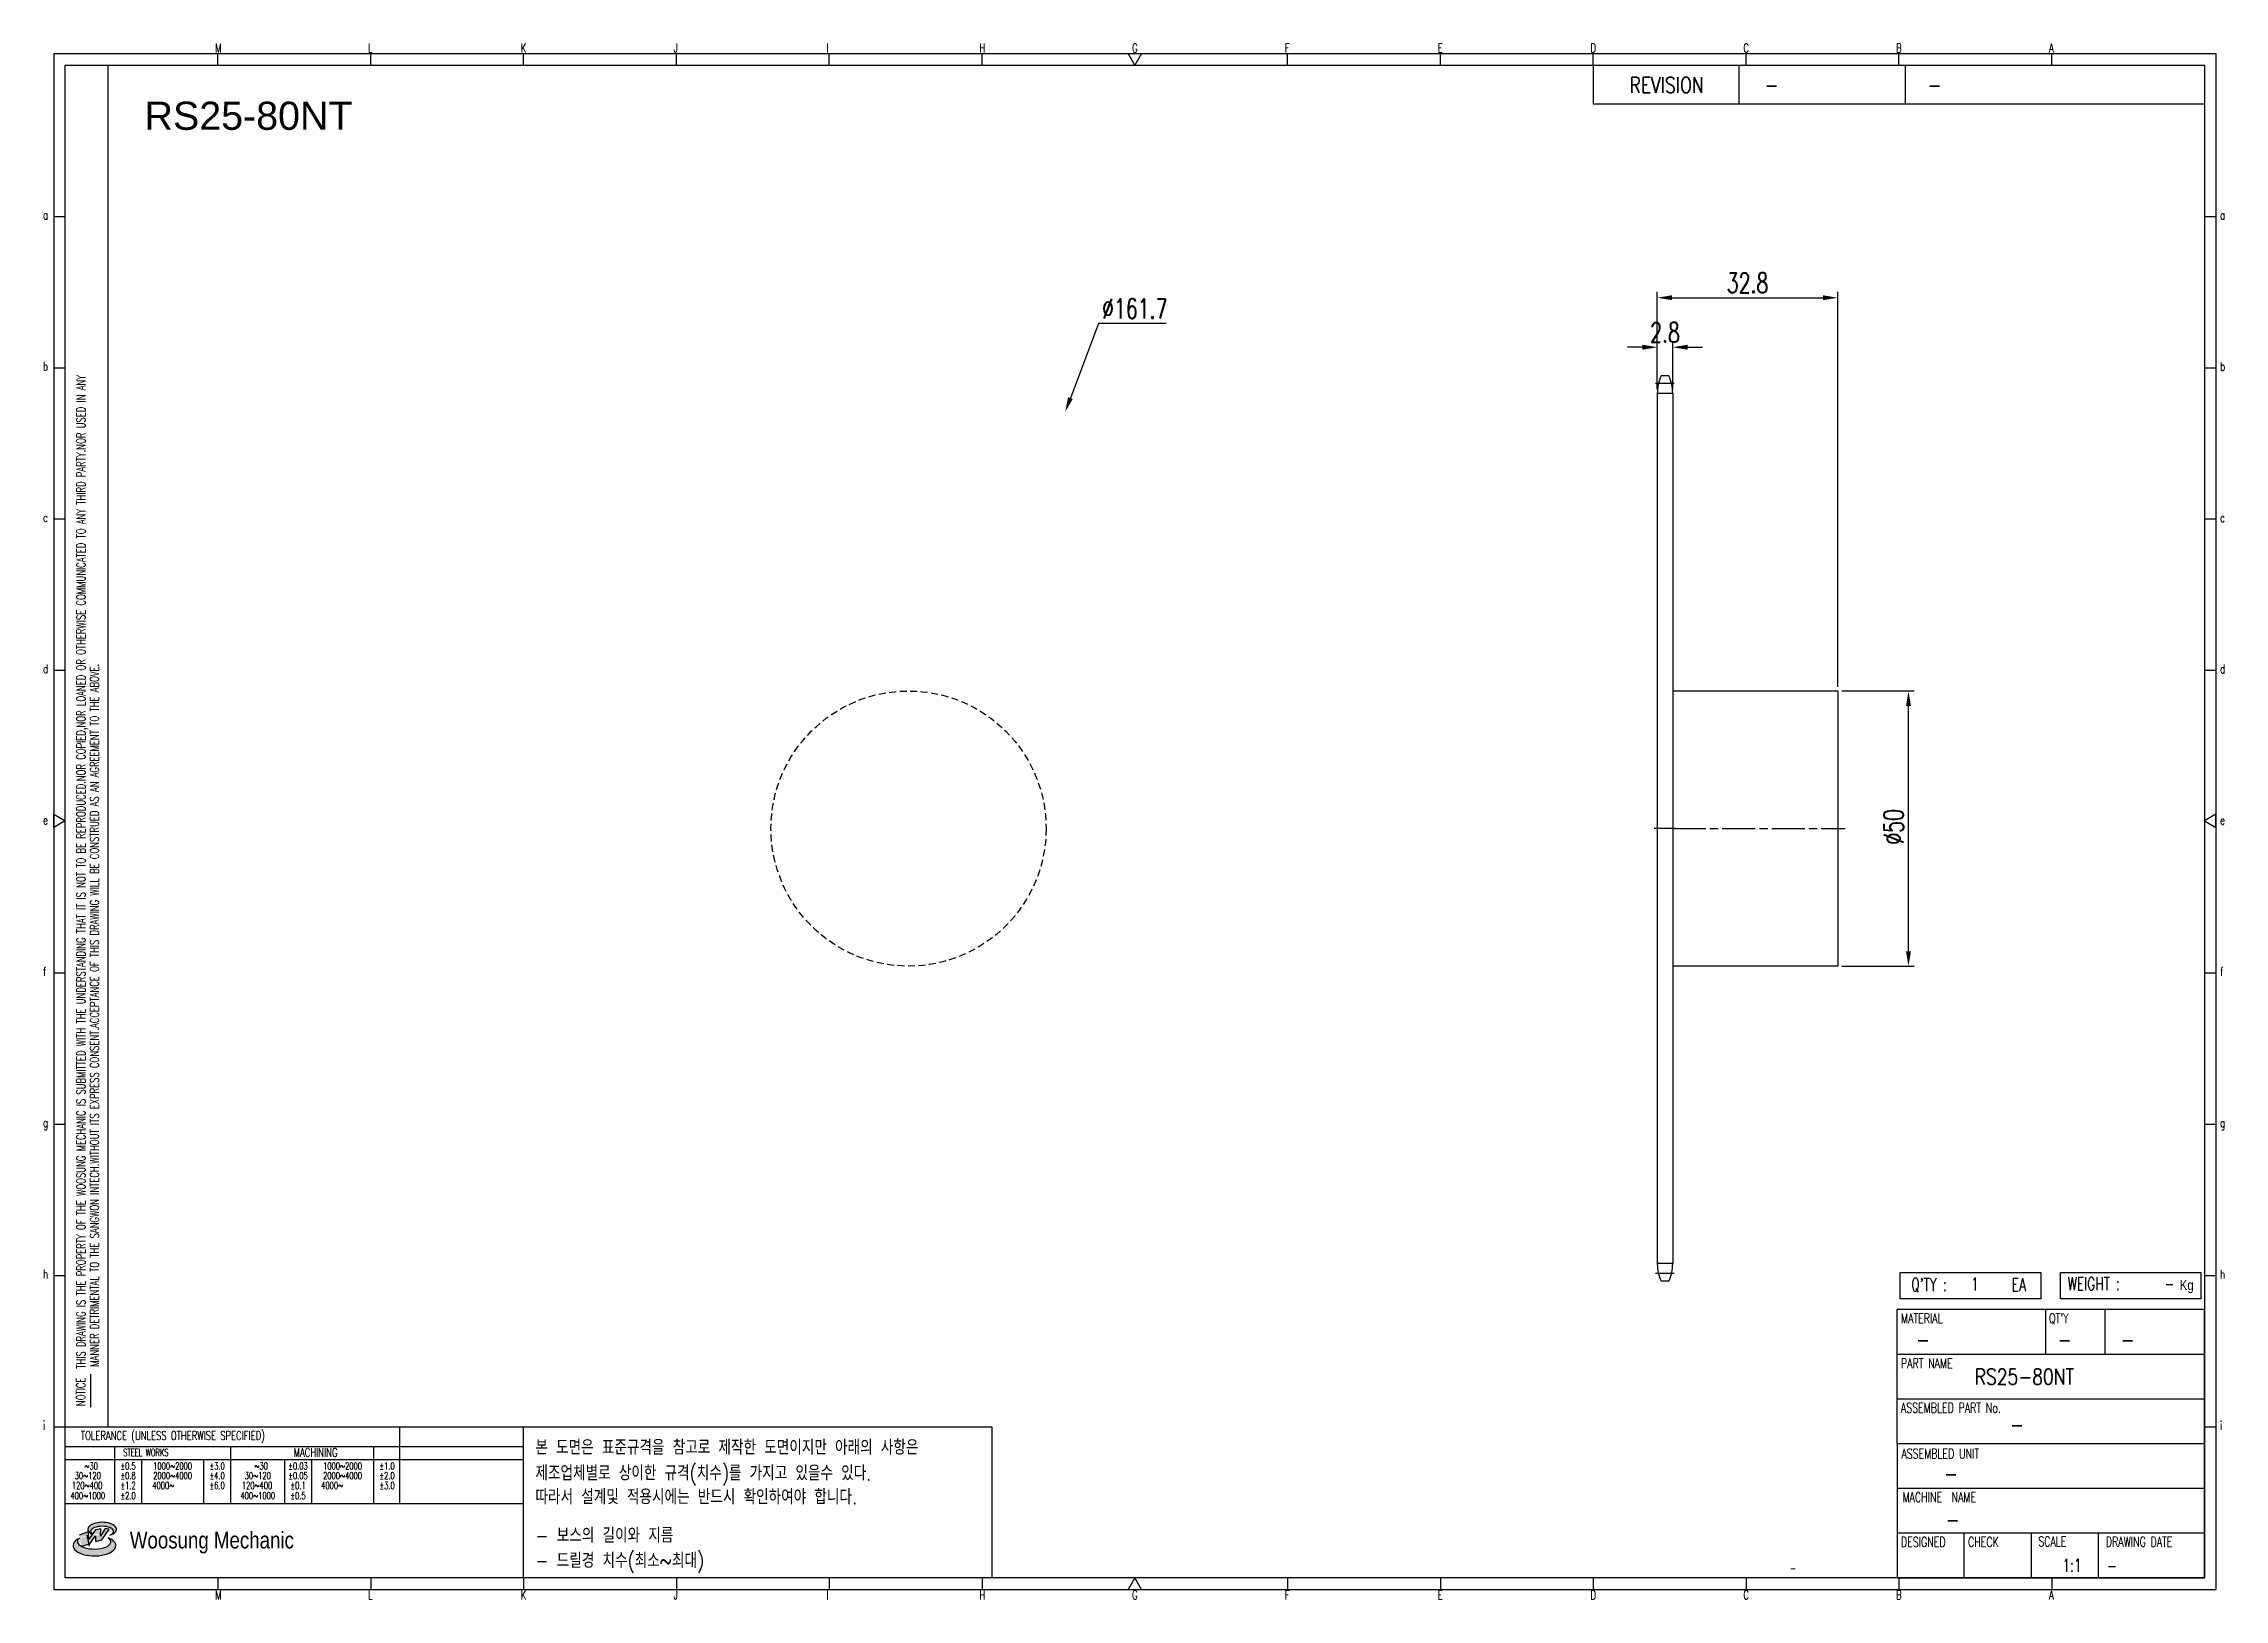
# Model space of a CAD drawing. Header units: millimetres. Extents: x -67805 to -67409, y 3315 to 3598.
import ezdxf
from ezdxf.enums import TextEntityAlignment as Align

# ---------------------------------------------------------------- set-up
doc = ezdxf.new("R2010")
doc.units = ezdxf.units.MM
for name, pattern in [('AM_ISO02W050', [7.5, 6, -1.5]), ('AM_ISO02W050x2', [3.75, 3, -0.75]), ('AM_ISO08W050', [18, 12, -1.5, 3, -1.5]), ('AM_ISO08W050x2', [9, 6, -0.75, 1.5, -0.75]), ('HIDDEN', [9.525, 6.35, -3.175])]:
    doc.linetypes.add(name, pattern=pattern)
for name, color, linetype, lineweight in [('AM_3N', 6, 'AM_ISO02W050', 25), ('AM_7', 4, 'AM_ISO08W050', 25), ('AM_7N', 4, 'AM_ISO08W050', 25)]:
    doc.layers.add(name, color=color, linetype=linetype, lineweight=lineweight)
for name, color, linetype in [('S-DIM', 7, 'Continuous'), ('TITLE', 7, 'Continuous'), ('도면레이아웃', 7, 'Continuous')]:
    doc.layers.add(name, color=color, linetype=linetype)
doc.styles.add('HAN', font='ROMANS.shx', dxfattribs={"width": 0.7, "bigfont": 'whgtxt.shx'})
doc.styles.add('HKD_ST2', font='romans.shx', dxfattribs={"width": 0.7, "height": 4, "bigfont": '@extfont2.shx'})
doc.styles.add('HSG', font='SIMPLEX.shx', dxfattribs={"width": 0.7, "bigfont": 'HSG.shx'})
doc.styles.add('ROMANS', font='romans.shx', dxfattribs={"width": 0.7, "bigfont": 'whgtxt.shx'})
doc.styles.add('SLDTEXTSTYLE4', font='arial.ttf', dxfattribs={"width": 0.8})
doc.styles.get("Standard").update_dxf_attribs({"font": 'arial.ttf'})
doc.dimstyles.new('APP4.5', dxfattribs={"dimscale": 1.5, "dimtxt": 2.4, "dimasz": 1.8, "dimexe": 0.7, "dimexo": 0.5, "dimgap": 0.6, "dimtad": 1, "dimtoh": 1, "dimdec": 1, "dimrnd": 0.01, "dimzin": 9, "dimdsep": 46, "dimtxsty": 'HSG', "dimcen": 0, "dimclrd": 1, "dimclre": 1, "dimclrt": 256, "dimazin": 2, "dimtp": 1, "dimtm": 1, "dimtfac": 0.5, "dimtdec": 1, "dimtofl": 0, "dimtmove": 0, "dimatfit": 3, "dimfxl": 0.7, "dimtvp": 1, "dimtolj": 2, "dimlwd": -1, "dimlwe": -1, "dimarcsym": 0})

# ---------------------------------------------------------------- blocks, each defined once
blk = doc.blocks.new('fuyjgdhj')
for p, q in [((-66198.52, 424.71), (-66168.52, 424.71)), ((-66168.52, 424.71), (-66168.52, 374.71)), ((-66168.52, 374.71), (-66198.52, 374.71))]:
    blk.add_line(p, q)
at = {"layer": 'AM_7N', "linetype": 'AM_ISO08W050x2'}
blk.add_line((-66198.52, 399.71), (-66167.17, 399.71), dxfattribs=at)
blk = doc.blocks.new('SUYWSHJH')
at = {"layer": '도면레이아웃'}
h = blk.add_hatch(color=10, dxfattribs=at)
h.paths.add_polyline_path([(1.544, 35.177), (1.554, 34.966), (1.779, 35.034), (2.054, 35.422), (1.908, 35.446), (1.728, 35.167), (1.741, 35.439), (1.547, 35.405), (1.292, 35.041), (1.295, 35.33), (0.943, 35.208), (1.03, 34.8), (1.336, 34.885)])
edge = h.paths.add_edge_path()
edge.add_ellipse((1.795, 35.421), major_axis=(-0.53, 0), ratio=0.487785, start_angle=122.36065, end_angle=403.39574)
edge.add_line((1.411, 35.244), (1.419, 35.261))
edge.add_ellipse((1.798, 35.344), major_axis=(-0.423, 0), ratio=0.444396, start_angle=131.58977, end_angle=386.19408, ccw=False)
edge = h.paths.add_edge_path()
edge.add_ellipse((1.512, 34.815), major_axis=(-0.793, 0), ratio=0.480113, start_angle=314.67633, end_angle=590.85213)
edge.add_ellipse((1.501, 34.958), major_axis=(-0.62, 0), ratio=0.43311, start_angle=331.7024, end_angle=574.42495, ccw=False)
for p, q in [((0, 90.118), (80.15, 90.118)), ((0, 90.118), (0, 33.191)), ((6.089, 89.693), (6.089, 90.118)), ((11.753, 89.693), (11.753, 90.118)), ((17.418, 89.693), (17.418, 90.118)), ((23.082, 89.693), (23.082, 90.118)), ((28.746, 89.693), (28.746, 90.118)), ((34.411, 89.693), (34.411, 90.118)), ((45.739, 89.693), (45.739, 90.118)), ((51.404, 89.693), (51.404, 90.118)), ((57.068, 89.693), (57.068, 90.118)), ((62.732, 89.693), (62.732, 90.118)), ((68.397, 89.693), (68.397, 90.118)), ((74.061, 89.693), (74.061, 90.118)), ((80.15, 90.118), (80.15, 33.191)), ((0, 84.085), (0.425, 84.085)), ((79.725, 84.085), (80.15, 84.085)), ((0, 78.478), (0.425, 78.478)), ((79.725, 78.478), (80.15, 78.478)), ((0, 72.87), (0.425, 72.87)), ((79.725, 72.87), (80.15, 72.87)), ((0, 67.262), (0.425, 67.262)), ((79.725, 67.262), (80.15, 67.262)), ((0, 56.047), (0.425, 56.047)), ((79.725, 56.047), (80.15, 56.047)), ((0, 50.439), (0.425, 50.439)), ((79.725, 50.439), (80.15, 50.439)), ((0, 44.832), (0.425, 44.832)), ((79.725, 44.832), (80.15, 44.832)), ((1.377, 39.947), (1.377, 41.174)), ((0, 39.224), (0.425, 39.224)), ((79.725, 39.224), (80.15, 39.224)), ((0, 33.191), (80.15, 33.191)), ((6.089, 33.616), (6.089, 33.191)), ((11.753, 33.616), (11.753, 33.191)), ((17.418, 33.616), (17.418, 33.191)), ((23.082, 33.616), (23.082, 33.191)), ((28.746, 33.616), (28.746, 33.191)), ((34.411, 33.616), (34.411, 33.191)), ((45.739, 33.616), (45.739, 33.191)), ((51.404, 33.616), (51.404, 33.191)), ((57.068, 33.616), (57.068, 33.191)), ((62.732, 33.616), (62.732, 33.191)), ((68.397, 33.616), (68.397, 33.191)), ((74.061, 33.616), (74.061, 33.191))]:
    blk.add_line(p, q)
at = {"color": 2}
for p, q in [((2.017, 39.224), (2.017, 89.693)), ((0.425, 39.224), (17.418, 39.224)), ((12.816, 39.224), (12.816, 36.382)), ((17.418, 33.616), (17.418, 39.224)), ((0.425, 38.487), (17.418, 38.487)), ((0.425, 38.012), (17.418, 38.012)), ((2.257, 38.487), (2.257, 36.382)), ((3.257, 38.012), (3.257, 36.382)), ((5.557, 38.012), (5.557, 36.382)), ((6.557, 38.5), (6.557, 36.382)), ((8.557, 38.012), (8.557, 36.382)), ((9.557, 38.026), (9.557, 36.382)), ((11.857, 38.487), (11.857, 36.382)), ((0.425, 36.382), (17.418, 36.382))]:
    blk.add_line(p, q, dxfattribs=at)
at = {"color": 6, "ltscale": 0.5}
for p, q in [((57.068, 89.693), (57.068, 88.246)), ((62.47, 89.693), (62.47, 88.246)), ((68.635, 89.693), (68.635, 88.246)), ((79.725, 88.246), (57.068, 88.246)), ((68.336, 38.59), (68.336, 43.563)), ((79.725, 43.563), (68.336, 43.563)), ((73.827, 43.563), (73.827, 41.905)), ((76.037, 43.563), (76.037, 41.905)), ((79.725, 38.59), (79.725, 43.563)), ((79.725, 41.905), (68.336, 41.905)), ((79.725, 40.248), (68.336, 40.248)), ((68.336, 38.59), (68.336, 33.616)), ((79.725, 38.59), (68.336, 38.59)), ((79.725, 33.616), (79.725, 38.59)), ((79.725, 36.932), (68.336, 36.932)), ((79.725, 35.274), (68.336, 35.274)), ((70.822, 33.616), (70.822, 35.274)), ((73.309, 33.616), (73.309, 35.274)), ((75.796, 33.616), (75.796, 35.274)), ((68.336, 33.616), (79.725, 33.616))]:
    blk.add_line(p, q, dxfattribs=at)
for points in [[(40.075, 89.693), (39.83, 90.118), (40.32, 90.118)], [(0.425, 89.693), (79.725, 89.693), (79.725, 33.616), (0.425, 33.616)], [(0.425, 61.679), (0, 61.433), (0, 61.924)], [(79.725, 61.679), (80.15, 61.433), (80.15, 61.924)], [(40.075, 33.616), (39.83, 33.191), (40.32, 33.191)]]:
    blk.add_lwpolyline(points, close=True)
at = {"layer": 'TITLE', "color": 20}
for p, q in [((68.449, 43.961), (68.449, 44.936)), ((68.449, 44.936), (73.654, 44.936)), ((73.654, 44.936), (73.654, 43.961)), ((74.39, 43.961), (74.39, 44.936)), ((74.39, 44.936), (79.595, 44.936)), ((79.595, 44.936), (79.595, 43.961)), ((73.654, 43.961), (68.449, 43.961)), ((79.595, 43.961), (74.39, 43.961))]:
    blk.add_line(p, q, dxfattribs=at)
at = {"layer": '도면레이아웃'}
for p, q in [((1.295, 35.33), (0.943, 35.208)), ((1.03, 34.8), (1.336, 34.885)), ((1.224, 35.208), (1.311, 34.8)), ((1.224, 35.208), (1.224, 35.208)), ((1.547, 35.405), (1.292, 35.041)), ((1.292, 35.041), (1.295, 35.33)), ((1.336, 34.885), (1.544, 35.177)), ((1.419, 35.261), (1.411, 35.244)), ((1.544, 35.177), (1.554, 34.966)), ((1.741, 35.439), (1.547, 35.405)), ((1.554, 34.966), (1.779, 35.034)), ((1.908, 35.446), (1.728, 35.167)), ((1.728, 35.167), (1.741, 35.439)), ((1.779, 35.034), (2.054, 35.422)), ((2.054, 35.422), (1.908, 35.446))]:
    blk.add_line(p, q, dxfattribs=at)
for centre, major_axis, ratio, start_param, end_param in [((1.795, 35.421), (-0.53, 0), 0.487785, 2.135596, 7.040584), ((1.512, 34.815), (-0.793, 0), 0.480113, 5.492138, 10.312315), ((1.501, 34.958), (-0.62, 0), 0.43311, 5.789299, 10.025607), ((1.798, 35.344), (-0.423, 0), 0.444396, 2.296675, 6.740358)]:
    blk.add_ellipse(centre, major_axis=major_axis, ratio=ratio, start_param=start_param, end_param=end_param, dxfattribs=at)
at = {"color": 4, "style": 'HKD_ST2', "width": 0.7}
for s, p in [('M', (5.988, 90.164)), ('L', (11.652, 90.164)), ('K', (17.316, 90.164)), ('J', (22.981, 90.164)), ('I', (28.645, 90.164)), ('H', (34.309, 90.164)), ('G', (39.974, 90.164)), ('F', (45.638, 90.164)), ('E', (51.302, 90.164)), ('D', (56.967, 90.164)), ('C', (62.631, 90.164)), ('B', (68.295, 90.164)), ('A', (73.96, 90.164)), ('a', (-0.395, 83.976)), ('a', (80.305, 83.97)), ('b', (-0.395, 78.368)), ('b', (80.305, 78.362)), ('c', (-0.395, 72.76)), ('c', (80.305, 72.754)), ('d', (-0.395, 67.153)), ('d', (80.305, 67.147)), ('e', (-0.395, 61.545)), ('e', (80.305, 61.539)), ('f', (-0.395, 55.937)), ('f', (80.305, 55.931)), ('g', (-0.395, 50.33)), ('g', (80.305, 50.324)), ('h', (-0.395, 44.722)), ('h', (80.305, 44.716)), ('i', (-0.395, 39.114)), ('i', (80.305, 39.108)), ('M', (5.988, 32.824)), ('L', (11.652, 32.824)), ('K', (17.316, 32.824)), ('J', (22.981, 32.824)), ('I', (28.645, 32.824)), ('H', (34.309, 32.824)), ('G', (39.974, 32.824)), ('F', (45.638, 32.824)), ('E', (51.302, 32.824)), ('D', (56.967, 32.824)), ('C', (62.631, 32.824)), ('B', (68.295, 32.824)), ('A', (73.96, 32.824))]:
    blk.add_text(s, height=0.326, dxfattribs=at).set_placement(p)
for s, height, style, width, p in [('REVISION', 0.5806, 'HAN', 0.8, (58.415, 88.664)), ('-', 0.581, 'HAN', 0.8, (63.426, 88.664)), ('-', 0.581, 'HAN', 0.8, (69.468, 88.664)), ("Q'TY : ", 0.4746, 'HKD_ST2', 0.7, (68.857, 44.253)), ('1', 0.475, 'HKD_ST2', 0.7, (71.071, 44.275)), ('EA', 0.4746, 'HKD_ST2', 0.7, (72.578, 44.253)), ('WEIGHT : ', 0.4746, 'HKD_ST2', 0.7, (74.65, 44.286)), ('-', 0.581, 'HAN', 0.8, (69.029, 42.157)), ('-', 0.581, 'HAN', 0.8, (74.289, 42.157)), ('-', 0.581, 'HAN', 0.8, (76.623, 42.157)), ('-', 0.581, 'HAN', 0.8, (72.515, 39.013)), ('-', 0.581, 'HAN', 0.8, (70.067, 37.189)), ('-', 0.581, 'HAN', 0.8, (70.126, 35.48)), ('1:1', 0.4746, 'HKD_ST2', 0.7, (74.458, 33.848)), ('-', 0.475, 'HKD_ST2', 0.7, (76.112, 33.837))]:
    blk.add_text(s, height=height, dxfattribs=dict(style=style, width=width)).set_placement(p)
at = {"color": 2, "style": 'HKD_ST2', "width": 0.7}
for s, p in [(' THIS DRAWING IS THE PROPERTY OF THE WOOSUNG MECHANIC IS SUBMITTED WITH THE UNDERSTANDING THAT IT IS NOT TO BE REPRODUCED.NOR COPIED,NOR LOANED OR OTHERWISE COMMUNICATED TO ANY THIRD PARTY.NOR USED IN ANY', (1.173, 41.217)), ('MANNER DETRIMENTAL TO THE SANGWON INTECH.WITHOUT ITS EXPRESS CONSENT.ACCEPTANCE OF THIS DRAWING WILL BE CONSTRUED AS AN AGREEMENT TO THE ABOVE.', (1.672, 41.447))]:
    blk.add_text(s, height=0.326266, rotation=90, dxfattribs=at).set_placement(p)
at = {"style": 'HKD_ST2', "width": 0.7}
blk.add_text('-', height=0.475, dxfattribs=at).set_placement((78.613, 44.286), align=Align.RIGHT)
at = {"color": 4, "style": 'HKD_ST2', "width": 0.7}
for s, height, p in [('MATERIAL', 0.3651, (68.474, 43.425)), ("QT'Y", 0.3651, (73.965, 43.425)), ('PART NAME', 0.3651, (68.474, 41.756)), ('ASSEMBLED PART No.', 0.36511, (68.474, 40.109)), ('ASSEMBLED UNIT', 0.36511, (68.49, 38.408)), ('MACHINE  NAME', 0.36511, (68.532, 36.794)), ('DESIGNED', 0.3651, (68.474, 35.136)), ('CHECK', 0.3651, (70.961, 35.136)), ('SCALE', 0.3651, (73.566, 35.153)), ('DRAWING DATE', 0.36511, (76.071, 35.141))]:
    blk.add_text(s, height=height, dxfattribs=at).set_placement(p, align=Align.TOP_LEFT)
at = {"style": 'HKD_ST2', "width": 0.7}
blk.add_text('NOTICE', height=0.3263, rotation=90, dxfattribs=at).set_placement((1.163, 39.988))
for s, height, style, width, p in [('TOLERANCE (UNLESS OTHERWISE SPECIFIED)', 0.32627, 'HKD_ST2', 0.7, (4.417, 38.896)), ('-', 0.326, 'ROMANS', 0.65, (64.469, 33.975))]:
    blk.add_text(s, height=height, dxfattribs=dict(style=style, width=width)).set_placement(p, align=Align.MIDDLE_CENTER)
at = {"color": 4, "style": 'HKD_ST2', "width": 0.7}
for s, height, p in [('STEEL WORKS', 0.26101, (3.416, 38.268)), ('MACHINING', 0.3263, (9.707, 38.27)), ('%%P0.5', 0.261, (2.757, 37.762)), ('%%P0.8', 0.261, (2.757, 37.411)), ('%%P3.0', 0.261, (6.057, 37.762)), ('%%P4.0', 0.261, (6.057, 37.411)), ('%%P0.03', 0.261, (9.057, 37.762)), ('%%P0.05', 0.261, (9.057, 37.411)), ('%%P1.0', 0.261, (12.357, 37.762)), ('%%P2.0', 0.261, (12.357, 37.411)), ('%%P1.2', 0.261, (2.757, 37.045)), ('%%P2.0', 0.261, (2.757, 36.67)), ('%%P6.0', 0.261, (6.057, 37.045)), ('%%P0.1', 0.261, (9.057, 37.045)), ('%%P0.5', 0.261, (9.057, 36.67)), ('%%P3.0', 0.261, (12.357, 37.045))]:
    blk.add_text(s, height=height, dxfattribs=at).set_placement(p, align=Align.MIDDLE)
for s, height, p in [('30%%126120', 0.261, (1.263, 37.411)), ('%%12630', 0.261, (1.389, 37.762)), ('2000%%1264000', 0.26101, (4.407, 37.411)), ('1000%%1262000', 0.26101, (4.407, 37.762)), ('30%%126120', 0.261, (7.563, 37.411)), ('%%12630', 0.261, (7.689, 37.762)), ('2000%%1264000', 0.26101, (10.707, 37.411)), ('1000%%1262000', 0.26101, (10.707, 37.762)), ('400%%1261000', 0.26101, (1.263, 36.67)), ('120%%126400', 0.26101, (1.237, 37.045)), ('4000%%126', 0.261, (4.061, 37.045)), ('400%%1261000', 0.26101, (7.563, 36.67)), ('120%%126400', 0.26101, (7.537, 37.045)), ('4000%%126', 0.261, (10.321, 37.045))]:
    blk.add_text(s, height=height, dxfattribs=at).set_placement(p, align=Align.MIDDLE_CENTER)
at = {"color": 1, "style": 'SLDTEXTSTYLE4', "width": 0.8}
blk.add_text('Woosung Mechanic', height=0.61957, dxfattribs=at).set_placement((2.822, 34.711))
at = {"layer": 'TITLE', "width": 0.8}
blk.add_text('Kg', height=0.3789, dxfattribs=at).set_placement((78.807, 44.286))
blk = doc.blocks.new('*D19')
at = {"layer": 'Defpoints', "color": 0, "transparency": 16777216}
for p in [(-67509.02, 3542.56), (-67511.82, 3534.17), (-67509.02, 3534.17)]:
    blk.add_point(p, dxfattribs=at)
at = {"layer": 'S-DIM', "color": 1, "transparency": 16777216}
for p, q in [((-67511.82, 3534.92), (-67511.82, 3543.61)), ((-67509.02, 3534.92), (-67509.02, 3543.61)), ((-67514.52, 3542.56), (-67517.22, 3542.56)), ((-67506.32, 3542.56), (-67503.62, 3542.56))]:
    blk.add_line(p, q, dxfattribs=at)
for points in [[(-67514.52, 3543.01), (-67514.52, 3542.11), (-67511.82, 3542.56)], [(-67506.32, 3543.01), (-67506.32, 3542.11), (-67509.02, 3542.56)]]:
    blk.add_solid(points, dxfattribs=at)
at = {"layer": 'S-DIM', "transparency": 16777216, "insert": (-67510.42, 3545.26), "char_height": 3.6, "attachment_point": 5, "style": 'HSG'}
blk.add_mtext('\\A2;2.8', dxfattribs=at)
blk = doc.blocks.new('*D20')
at = {"layer": 'Defpoints', "color": 0, "transparency": 16777216}
for p in [(-67479.02, 3551.56), (-67511.82, 3534.17), (-67479.02, 3480.09)]:
    blk.add_point(p, dxfattribs=at)
at = {"layer": 'S-DIM', "color": 1, "transparency": 16777216}
for p, q in [((-67511.82, 3534.92), (-67511.82, 3552.61)), ((-67509.12, 3551.56), (-67481.72, 3551.56)), ((-67479.02, 3480.84), (-67479.02, 3552.61))]:
    blk.add_line(p, q, dxfattribs=at)
for points in [[(-67509.12, 3552.01), (-67509.12, 3551.11), (-67511.82, 3551.56)], [(-67481.72, 3552.01), (-67481.72, 3551.11), (-67479.02, 3551.56)]]:
    blk.add_solid(points, dxfattribs=at)
at = {"layer": 'S-DIM', "transparency": 16777216, "insert": (-67495.42, 3554.26), "char_height": 3.6, "attachment_point": 5, "style": 'HSG'}
blk.add_mtext('\\A2;32.8', dxfattribs=at)
blk = doc.blocks.new('*D21')
at = {"layer": 'Defpoints', "color": 0, "transparency": 16777216}
for p in [(-67479.02, 3480.09), (-67466.17, 3480.09), (-67479.02, 3430.09)]:
    blk.add_point(p, dxfattribs=at)
at = {"layer": 'S-DIM', "color": 1, "transparency": 16777216}
for p, q in [((-67478.27, 3480.09), (-67465.12, 3480.09)), ((-67466.17, 3432.79), (-67466.17, 3477.39)), ((-67478.27, 3430.09), (-67465.12, 3430.09))]:
    blk.add_line(p, q, dxfattribs=at)
for points in [[(-67466.62, 3477.39), (-67465.72, 3477.39), (-67466.17, 3480.09)], [(-67466.62, 3432.79), (-67465.72, 3432.79), (-67466.17, 3430.09)]]:
    blk.add_solid(points, dxfattribs=at)
at = {"layer": 'S-DIM', "transparency": 16777216, "insert": (-67468.87, 3455.39), "char_height": 3.6, "attachment_point": 5, "rotation": 90, "style": 'HSG'}
blk.add_mtext('\\A2;%%c50', dxfattribs=at)
blk = doc.blocks.new('*D22')
at = {"layer": 'Defpoints', "color": 0, "transparency": 16777216}
for p in [(-67619.44, 3530.79), (-67676.37, 3379.4)]:
    blk.add_point(p, dxfattribs=at)
at = {"layer": 'S-DIM', "color": 1, "transparency": 16777216}
for p, q in [((-67613.39, 3546.88), (-67618.49, 3533.32)), ((-67601.09, 3546.88), (-67613.39, 3546.88))]:
    blk.add_line(p, q, dxfattribs=at)
blk.add_solid([(-67618.91, 3533.48), (-67618.07, 3533.16), (-67619.44, 3530.79)], dxfattribs=at)
at = {"layer": 'S-DIM', "transparency": 16777216, "insert": (-67606.79, 3549.58), "char_height": 3.6, "attachment_point": 5, "style": 'HSG'}
blk.add_mtext('\\A2;∅161.7', dxfattribs=at)

msp = doc.modelspace()

# ---------------------------------------------------------------- linework, layer by layer
for p, q in [((-67509.72, 3537.37), (-67511.11, 3537.37)), ((-67511.82, 3534.17), (-67511.82, 3376.02)), ((-67509.02, 3534.17), (-67509.02, 3376.02)), ((-67509.72, 3372.82), (-67511.11, 3372.82))]:
    msp.add_line(p, q)
at = {"color": 4}
msp.add_lwpolyline([(-67717.86, 3346.38), (-67632.74, 3346.38), (-67632.74, 3318.89), (-67717.86, 3318.89)], close=True, dxfattribs=at)
at = {"color": 2, "linetype": 'HIDDEN', "ltscale": 0.2}
msp.add_circle((-67647.9, 3455.09), 25, dxfattribs=at)
for centre, start, end in [((-67504.22, 3534.17), 155.0989, 180), ((-67516.62, 3534.17), 0, 24.9011), ((-67504.22, 3376.02), 180, 204.9011), ((-67516.62, 3376.02), 335.0989, 0)]:
    msp.add_arc(centre, 7.6, start, end)
at = {"layer": 'AM_3N', "linetype": 'AM_ISO02W050x2'}
for p, q in [((-67509.02, 3534.17), (-67511.82, 3534.17)), ((-67509.02, 3376.02), (-67511.82, 3376.02))]:
    msp.add_line(p, q, dxfattribs=at)
at = {"layer": 'AM_7', "linetype": 'AM_ISO08W050x2'}
for p, q in [((-67508.74, 3535.97), (-67512.13, 3535.97)), ((-67508.44, 3455.09), (-67512.4, 3455.09)), ((-67508.74, 3374.22), (-67512.13, 3374.22))]:
    msp.add_line(p, q, dxfattribs=at)

# ---------------------------------------------------------------- block references
at = {"xscale": 4.902949660999106, "yscale": 4.902949660999106, "zscale": 4.902949660999106}
msp.add_blockref('SUYWSHJH', (-67803.26, 3154.07), dxfattribs=at)
msp.add_blockref('fuyjgdhj', (-1310.49, 3055.39))

# ---------------------------------------------------------------- texts
at = {"color": 2}
msp.add_text('RS25-80NT', height=5.123, dxfattribs=at).set_placement((-67786.75, 3582.07))
at = {"style": 'HAN', "width": 0.8}
msp.add_text('RS25-80NT', height=2.847, dxfattribs=at).set_placement((-67454.13, 3354.04))
at = {"color": 4, "style": 'HAN', "width": 0.8}
for s, p in [('본 도면은 표준규격을 참고로 제작한 도면이지만 아래의 사항은', (-67715.72, 3341.29)), ('제조업체별로 상이한 규격(치수)를 가지고 있을수 있다.', (-67715.72, 3336.62)), ('따라서 설계및 적용시에는 반드시 확인하여야 합니다.', (-67715.72, 3332.29)), ('- 보스의 길이와 지름', (-67715.72, 3325.3)), ('- 드릴경 치수(최소~최대)', (-67715.72, 3320.72))]:
    msp.add_text(s, height=2.6935, dxfattribs=at).set_placement(p)

# ---------------------------------------------------------------- dimensions: what is measured, and where the dimension line sits
at = {"layer": 'S-DIM'}
dim = msp.add_linear_dim(base=(-67479.02, 3551.56), p1=(-67511.82, 3534.17), p2=(-67479.02, 3480.09), dimstyle='APP4.5', dxfattribs=at)
dim.commit()
dim.dimension.update_dxf_attribs({"geometry": '*D20', "text_midpoint": (-67495.42, 3554.26)})
dim = msp.add_diameter_dim_2p(p1=(-67676.37, 3379.4), p2=(-67619.44, 3530.79), dimstyle='APP4.5', dxfattribs=at)
dim.commit()
dim.dimension.update_dxf_attribs({"geometry": '*D22', "text_midpoint": (-67606.79, 3546.88), "dimtype": 163})
dim = msp.add_linear_dim(base=(-67509.02, 3542.56), p1=(-67511.82, 3534.17), p2=(-67509.02, 3534.17), dimstyle='APP4.5', dxfattribs=at)
dim.commit()
dim.dimension.update_dxf_attribs({"geometry": '*D19', "text_midpoint": (-67510.42, 3542.56), "dimtype": 160})
dim = msp.add_linear_dim(base=(-67466.17, 3480.09), p1=(-67479.02, 3430.09), p2=(-67479.02, 3480.09), angle=90, text='%%c<>', dimstyle='APP4.5', dxfattribs=at)
dim.commit()
dim.dimension.update_dxf_attribs({"geometry": '*D21', "text_midpoint": (-67466.17, 3455.39), "dimtype": 160})

doc.saveas('drawing.dxf')
